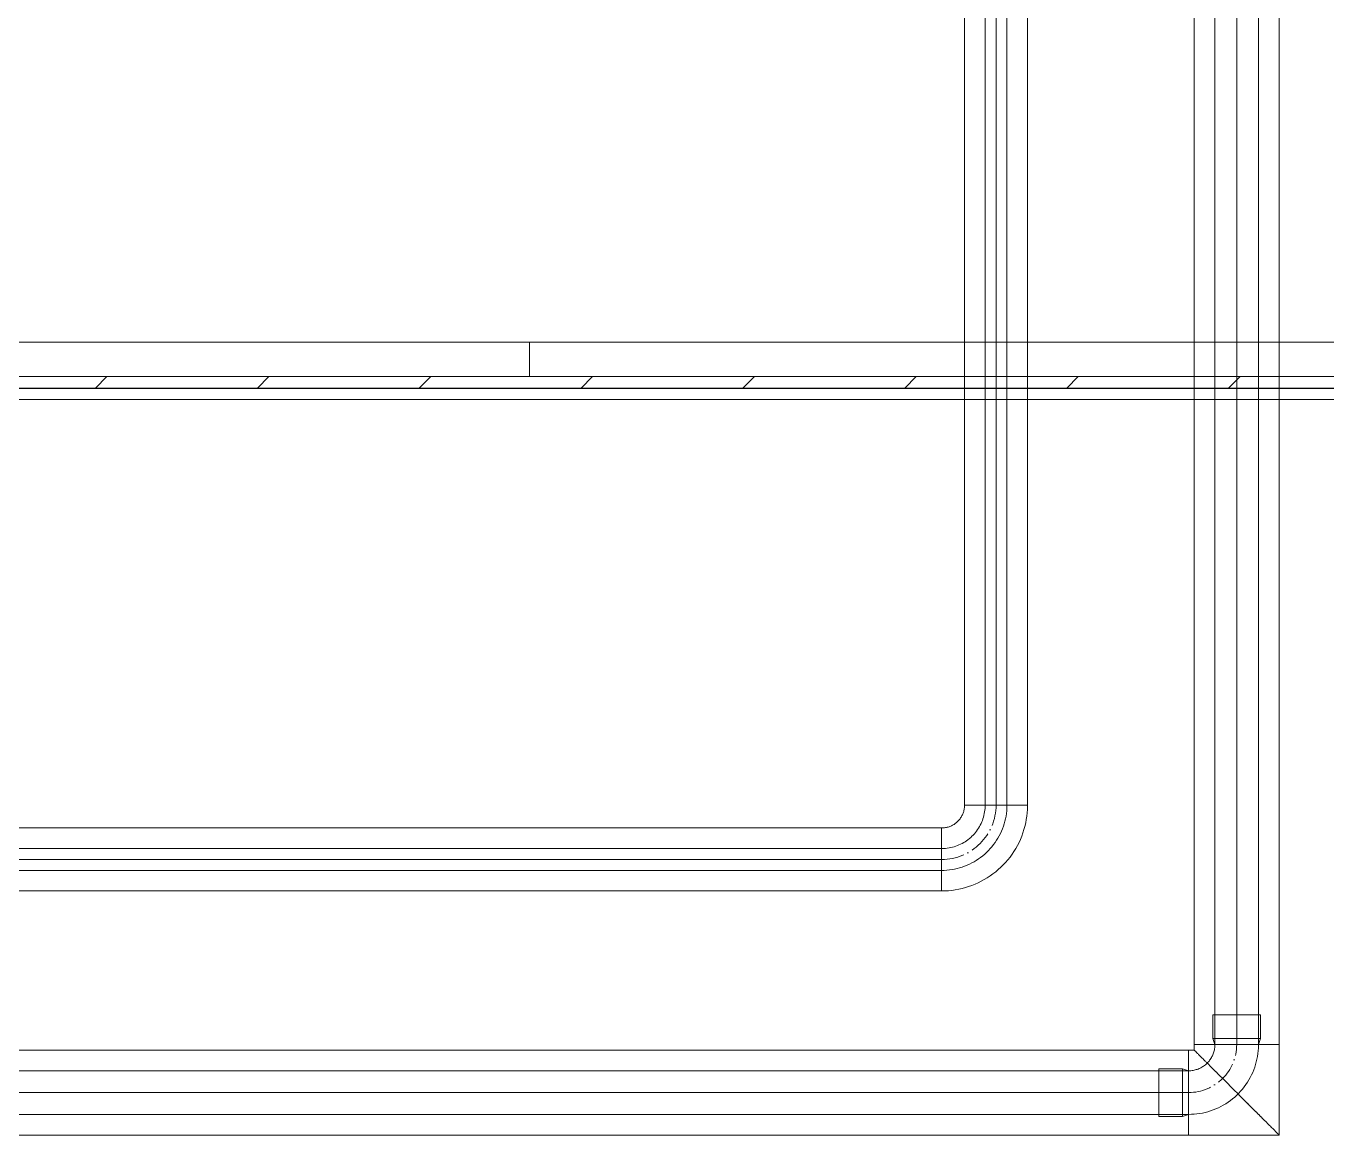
# Model space of a CAD drawing. Header units: millimetres. Extents: x -88595 to 880822, y -1054509 to -148035.
# Drawn here: x 416179 to 416747, y -274793 to -274309 of the extents above; entities that cross this region are included whole.
import ezdxf

# ---------------------------------------------------------------- set-up
doc = ezdxf.new("R2010")
doc.units = ezdxf.units.MM
doc.linetypes.add('$7$ADSK_Осевая', pattern=[14, 10, -2, 0, -2])
doc.linetypes.add('$8$ADSK_Осевая', pattern=[14, 10, -2, 0, -2])
for name, color, linetype, lineweight in [('Изоляция', 7, 'Continuous', 18), ('Оборудование', 7, 'Continuous', 18), ('Ограждение', 7, 'Continuous', 9), ('Стены внутренние', 7, 'Continuous', 18), ('Стены наружные', 7, 'Continuous', 18), ('Стены штриховка', 7, 'Continuous', 9), ('Трубопровод', 7, 'Continuous', 18), ('Трубопроводы', 7, 'Continuous', 18)]:
    doc.layers.add(name, color=color, linetype=linetype, lineweight=lineweight)

# ---------------------------------------------------------------- blocks, each defined once
blk = doc.blocks.new('$0$ADSK_МедьПайка_Отвод-гнутая труба - Отвод _гнутая труба_-V35-В_Координация_3 этаж ОВ3')
at = {"layer": 'Трубопроводы', "color": 190, "true_color": 0x8000ff}
for p, q in [((4.76, 23.8), (-4.76, 23.8)), ((4.76, 23.8), (-4.76, 23.8)), ((-23.8, 4.76), (-23.8, -4.76)), ((-23.8, 4.76), (-23.8, -4.76))]:
    blk.add_line(p, q, dxfattribs=at)
at = {"layer": 'Трубопроводы', "color": 190, "true_color": 0x8000ff, "flags": 128}
for points in [[(-23.8, -4.76), (-22.66, -4.74), (-21.52, -4.67), (-20.38, -4.55), (-19.25, -4.4), (-18.13, -4.19), (-17.01, -3.94), (-15.91, -3.65), (-14.82, -3.31), (-13.74, -2.93), (-12.68, -2.51), (-11.64, -2.04), (-10.61, -1.53), (-9.61, -0.98), (-8.63, -0.4), (-7.67, 0.23), (-6.74, 0.89), (-5.84, 1.59), (-4.97, 2.33), (-4.12, 3.1), (-3.31, 3.9), (-2.53, 4.74), (-1.79, 5.6), (-1.08, 6.5), (-0.4, 7.42), (0.23, 8.37), (0.83, 9.34), (1.39, 10.34), (1.91, 11.36), (2.38, 12.39), (2.82, 13.45), (3.21, 14.52), (3.56, 15.61), (3.87, 16.71), (4.13, 17.82), (4.34, 18.95), (4.52, 20.08), (4.64, 21.21), (4.72, 22.35), (4.76, 23.49), (4.76, 23.8)], [(-4.76, 23.8), (-4.78, 23.04), (-4.82, 22.28), (-4.9, 21.52), (-5, 20.77), (-5.14, 20.02), (-5.31, 19.27), (-5.5, 18.54), (-5.73, 17.81), (-5.98, 17.09), (-6.26, 16.39), (-6.57, 15.69), (-6.91, 15.01), (-7.28, 14.34), (-7.67, 13.69), (-8.09, 13.05), (-8.53, 12.43), (-9, 11.83), (-9.49, 11.25), (-10, 10.68), (-10.53, 10.14), (-11.09, 9.62), (-11.67, 9.13), (-12.27, 8.65), (-12.88, 8.2), (-13.51, 7.78), (-14.16, 7.38), (-14.83, 7.01), (-15.5, 6.66), (-16.2, 6.34), (-16.9, 6.05), (-17.62, 5.79), (-18.34, 5.56), (-19.07, 5.36), (-19.82, 5.18), (-20.56, 5.04), (-21.32, 4.92), (-22.07, 4.84), (-22.83, 4.78), (-23.59, 4.76), (-23.8, 4.76)]]:
    blk.add_lwpolyline(points, dxfattribs=at)
blk = doc.blocks.new('$0$ADSK_МедьПайка_Отвод - Отвод медный под пайку двухраструбный-3266886-В_Координация_3 этаж ОВ3')
at = {"layer": 'Трубопроводы', "color": 134, "true_color": 0x00a6a6}
for p, q in [((-10.42, 34), (-10.42, 23.6)), ((10.41, 34), (-10.42, 34)), ((10.41, 34), (-10.42, 34)), ((-9.53, 34), (-9.53, 23.6)), ((-9.53, 34), (9.52, 34)), ((-9.53, 34), (9.52, 34)), ((9.52, 23.6), (9.52, 34)), ((10.41, 23.6), (10.41, 34)), ((-10.42, 23.6), (-9.53, 21)), ((-10.42, 23.6), (10.41, 23.6)), ((-10.42, 23.6), (10.41, 23.6)), ((-9.53, 23.6), (-9.53, 21)), ((9.52, 21), (10.41, 23.6)), ((9.52, 21), (9.52, 23.6)), ((9.52, 21), (-9.53, 21)), ((9.52, 21), (-9.53, 21)), ((9.52, 21), (-9.53, 21)), ((9.52, 21), (-9.53, 21)), ((-23.6, 10.41), (-34, 10.41)), ((-34, 10.41), (-34, -10.42)), ((-34, 10.41), (-34, -10.42)), ((-23.6, 9.52), (-34, 9.52)), ((-34, -9.53), (-34, 9.52)), ((-34, -9.53), (-34, 9.52)), ((-21, 9.52), (-23.6, 10.41)), ((-23.6, -10.42), (-23.6, 10.41)), ((-23.6, -10.42), (-23.6, 10.41)), ((-21, 9.52), (-23.6, 9.52)), ((-21, 9.52), (-21, -9.53)), ((-21, 9.52), (-21, -9.53)), ((-21, 9.52), (-21, -9.53)), ((-21, 9.52), (-21, -9.53)), ((-34, -9.53), (-23.6, -9.53)), ((-34, -10.42), (-23.6, -10.42)), ((-23.6, -10.42), (-21, -9.53)), ((-23.6, -9.53), (-21, -9.53))]:
    blk.add_line(p, q, dxfattribs=at)
at = {"layer": 'Трубопроводы', "color": 134, "true_color": 0x00a6a6, "flags": 128}
for points in [[(-21, -9.53), (-19.78, -9.5), (-18.56, -9.43), (-17.35, -9.31), (-16.14, -9.14), (-14.94, -8.92), (-13.74, -8.65), (-12.56, -8.34), (-11.4, -7.98), (-10.25, -7.57), (-9.11, -7.12), (-8, -6.62), (-6.9, -6.08), (-5.83, -5.49), (-4.79, -4.86), (-3.76, -4.19), (-2.77, -3.48), (-1.81, -2.74), (-0.87, -1.95), (0.03, -1.13), (0.9, -0.27), (1.73, 0.63), (2.53, 1.55), (3.29, 2.51), (4.01, 3.49), (4.69, 4.51), (5.32, 5.55), (5.92, 6.61), (6.48, 7.7), (6.99, 8.81), (7.45, 9.94), (7.87, 11.09), (8.24, 12.25), (8.57, 13.42), (8.85, 14.61), (9.08, 15.81), (9.26, 17.02), (9.4, 18.23), (9.49, 19.45), (9.52, 20.67), (9.52, 21)], [(-9.53, 21), (-9.53, 20.54), (-9.56, 20.08), (-9.61, 19.63), (-9.67, 19.17), (-9.75, 18.72), (-9.85, 18.27), (-9.97, 17.83), (-10.11, 17.39), (-10.26, 16.96), (-10.43, 16.53), (-10.62, 16.11), (-10.82, 15.7), (-11.04, 15.3), (-11.28, 14.9), (-11.53, 14.52), (-11.8, 14.15), (-12.08, 13.78), (-12.37, 13.43), (-12.68, 13.09), (-13.01, 12.77), (-13.34, 12.46), (-13.69, 12.16), (-14.05, 11.87), (-14.42, 11.6), (-14.8, 11.34), (-15.19, 11.1), (-15.59, 10.88), (-16, 10.67), (-16.42, 10.48), (-16.84, 10.3), (-17.27, 10.15), (-17.71, 10.01), (-18.15, 9.88), (-18.6, 9.78), (-19.05, 9.69), (-19.5, 9.62), (-19.96, 9.57), (-20.42, 9.54), (-20.88, 9.53), (-21, 9.52)]]:
    blk.add_lwpolyline(points, dxfattribs=at)
blk = doc.blocks.new('3 этаж')
at = {"layer": 'Ограждение'}
blk.add_line((425548.9, 651953.86), (437028.9, 651953.86), dxfattribs=at)
at = {"layer": 'Стены внутренние'}
blk.add_line((425548.9, 651978.86), (432308.9, 651978.86), dxfattribs=at)
at = {"layer": 'Стены наружные', "linetype": 'Continuous', "lineweight": 9}
for p, q in [((428279.88, 651963.86), (428279.88, 651978.86)), ((428090.33, 651958.86), (428095.33, 651963.86)), ((428161.04, 651958.86), (428166.04, 651963.86)), ((428231.75, 651958.86), (428236.75, 651963.86)), ((428302.46, 651958.86), (428307.46, 651963.86)), ((428373.17, 651958.86), (428378.17, 651963.86)), ((428443.88, 651958.86), (428448.88, 651963.86)), ((428514.59, 651958.86), (428519.59, 651963.86)), ((428585.3, 651958.86), (428590.3, 651963.86))]:
    blk.add_line(p, q, dxfattribs=at)
at = {"layer": 'Стены наружные', "lineweight": 30}
blk.add_line((425538.9, 651958.86), (437038.9, 651958.86), dxfattribs=at)
at = {"layer": 'Стены штриховка'}
blk.add_line((425538.9, 651963.86), (437038.9, 651963.86), dxfattribs=at)

msp = doc.modelspace()

# ---------------------------------------------------------------- linework, layer by layer
at = {"layer": 'Изоляция', "color": 134, "true_color": 0x00a6a6}
for p, q in [((416689.64, -273969.78), (416689.64, -274756.18)), ((416726.69, -274793.23), (416726.69, -273969.78)), ((416689.64, -274756.18), (410085.62, -274756.18)), ((416687.16, -274793.23), (416687.16, -274756.18)), ((416689.64, -274753.7), (416726.69, -274753.7)), ((410092.56, -274793.23), (416726.69, -274793.23))]:
    msp.add_line(p, q, dxfattribs=at)
at = {"layer": 'Изоляция', "color": 190, "true_color": 0x8000ff}
for p, q in [((416589.31, -273993.58), (416589.31, -274649.08)), ((416616.83, -274649.08), (416616.83, -273993.58)), ((416589.31, -274649.08), (416616.83, -274649.08)), ((416579.27, -274659.12), (409990.92, -274659.12)), ((416579.27, -274686.64), (416579.27, -274659.12)), ((409994.68, -274686.64), (416579.27, -274686.64))]:
    msp.add_line(p, q, dxfattribs=at)
at = {"layer": 'Изоляция', "color": 190, "true_color": 0x8000ff, "flags": 128}
for points in [[(416579.27, -274686.64), (416580.77, -274686.61), (416582.27, -274686.52), (416583.76, -274686.37), (416585.25, -274686.16), (416586.73, -274685.89), (416588.2, -274685.56), (416589.65, -274685.18), (416591.08, -274684.73), (416592.5, -274684.23), (416593.89, -274683.68), (416595.27, -274683.06), (416596.61, -274682.4), (416597.93, -274681.68), (416599.22, -274680.9), (416600.48, -274680.08), (416601.7, -274679.21), (416602.89, -274678.29), (416604.03, -274677.32), (416605.14, -274676.3), (416606.21, -274675.25), (416607.24, -274674.15), (416608.22, -274673.01), (416609.15, -274671.83), (416610.04, -274670.62), (416610.87, -274669.37), (416611.66, -274668.09), (416612.39, -274666.78), (416613.08, -274665.44), (416613.7, -274664.08), (416614.28, -274662.69), (416614.79, -274661.28), (416615.25, -274659.85), (416615.65, -274658.4), (416616, -274656.94), (416616.28, -274655.46), (416616.51, -274653.98), (416616.67, -274652.49), (416616.78, -274650.99), (416616.83, -274649.49), (416616.83, -274649.08)], [(416589.31, -274649.08), (416589.3, -274649.48), (416589.28, -274649.88), (416589.24, -274650.28), (416589.18, -274650.68), (416589.11, -274651.07), (416589.02, -274651.47), (416588.92, -274651.85), (416588.8, -274652.24), (416588.66, -274652.62), (416588.52, -274652.99), (416588.35, -274653.36), (416588.17, -274653.72), (416587.98, -274654.07), (416587.77, -274654.41), (416587.55, -274654.75), (416587.32, -274655.08), (416587.08, -274655.39), (416586.82, -274655.7), (416586.55, -274656), (416586.26, -274656.28), (416585.97, -274656.56), (416585.67, -274656.82), (416585.35, -274657.07), (416585.03, -274657.3), (416584.69, -274657.53), (416584.35, -274657.74), (416584, -274657.93), (416583.64, -274658.12), (416583.28, -274658.28), (416582.91, -274658.44), (416582.53, -274658.58), (416582.15, -274658.7), (416581.76, -274658.81), (416581.37, -274658.9), (416580.97, -274658.97), (416580.58, -274659.03), (416580.18, -274659.08), (416579.78, -274659.11), (416579.38, -274659.12), (416579.27, -274659.12)]]:
    msp.add_lwpolyline(points, dxfattribs=at)
at = {"layer": 'Изоляция', "color": 134, "true_color": 0x00a6a6}
for points, knots in [([(416708.16, -274774.7), (416706.51, -274773.09), (416704.13, -274770.66), (416701.06, -274767.6), (416699.23, -274765.78), (416697.87, -274764.41), (416696.55, -274763.09), (416695.33, -274761.87), (416694.23, -274760.77), (416693.2, -274759.74), (416692.07, -274758.62), (416691, -274757.54), (416689.96, -274756.5), (416689.65, -274756.18), (416689.64, -274756.18)], [0, 0, 0, 0, 0.166667, 0.25, 0.333333, 0.375, 0.416667, 0.5, 0.541667, 0.583333, 0.666667, 0.75, 0.833333, 1, 1, 1, 1]), ([(416689.64, -274756.18), (416689.65, -274756.18), (416689.96, -274756.5), (416691, -274757.54), (416692.07, -274758.62), (416693.2, -274759.74), (416694.23, -274760.77), (416695.33, -274761.87), (416696.86, -274763.4), (416698.54, -274765.08), (416699.96, -274766.51), (416701.44, -274767.98), (416704.13, -274770.66), (416706.51, -274773.09), (416708.16, -274774.7)], [0, 0, 0, 0, 0.166667, 0.25, 0.333333, 0.416667, 0.458333, 0.5, 0.583333, 0.666667, 0.708333, 0.75, 0.833333, 1, 1, 1, 1]), ([(416726.69, -274793.23), (416726.68, -274793.23), (416726.37, -274792.91), (416725.32, -274791.87), (416724.25, -274790.79), (416723.13, -274789.67), (416722.1, -274788.64), (416721, -274787.54), (416719.47, -274786.01), (416717.79, -274784.33), (416716.37, -274782.9), (416714.89, -274781.43), (416712.2, -274778.75), (416709.82, -274776.32), (416708.16, -274774.7)], [0, 0, 0, 0, 0.166667, 0.25, 0.333333, 0.416667, 0.458333, 0.5, 0.583333, 0.666667, 0.708333, 0.75, 0.833333, 1, 1, 1, 1]), ([(416708.16, -274774.7), (416709.82, -274776.32), (416712.2, -274778.75), (416715.27, -274781.81), (416717.09, -274783.63), (416718.46, -274785), (416719.78, -274786.32), (416721, -274787.54), (416722.1, -274788.64), (416723.13, -274789.67), (416724.25, -274790.79), (416725.32, -274791.87), (416726.37, -274792.91), (416726.68, -274793.23), (416726.69, -274793.23)], [0, 0, 0, 0, 0.166667, 0.25, 0.333333, 0.375, 0.416667, 0.5, 0.541667, 0.583333, 0.666667, 0.75, 0.833333, 1, 1, 1, 1])]:
    msp.add_open_spline(points, degree=3, knots=knots, dxfattribs=at)
at = {"layer": 'Трубопровод', "color": 134, "true_color": 0x00a6a6}
for p, q in [((416708.16, -273951.34), (416708.16, -274753.7)), ((416708.16, -273951.34), (416708.16, -274753.7)), ((410095.62, -274774.7), (416687.16, -274774.7)), ((410095.62, -274774.7), (416687.16, -274774.7))]:
    msp.add_line(p, q, dxfattribs=at)
at = {"layer": 'Трубопровод', "color": 134, "linetype": 'Continuous', "true_color": 0x00a6a6}
for p, q in [((416698.64, -273990.78), (416698.64, -274753.7)), ((416717.69, -274753.7), (416717.69, -273990.78)), ((416687.16, -274765.18), (410095.62, -274765.18)), ((410095.62, -274784.23), (416687.16, -274784.23))]:
    msp.add_line(p, q, dxfattribs=at)
at = {"layer": 'Трубопровод', "color": 190, "linetype": 'Continuous', "true_color": 0x8000ff}
for p, q in [((416598.31, -273993.58), (416598.31, -274649.08)), ((416607.83, -274649.08), (416607.83, -273993.58)), ((416579.27, -274668.12), (410000.92, -274668.12)), ((410000.92, -274677.64), (416579.27, -274677.64))]:
    msp.add_line(p, q, dxfattribs=at)
at = {"layer": 'Трубопровод', "color": 190, "true_color": 0x8000ff}
for p, q in [((416603.07, -274649.08), (416603.07, -273993.58)), ((416603.07, -274649.08), (416603.07, -273993.58)), ((410000.92, -274672.88), (416579.27, -274672.88)), ((410000.92, -274672.88), (416579.27, -274672.88))]:
    msp.add_line(p, q, dxfattribs=at)
at = {"layer": 'Трубопроводы', "color": 134, "linetype": '$7$ADSK_Осевая', "true_color": 0x00a6a6}
for p, q in [((416708.16, -274751.1), (416708.16, -274740.7)), ((416708.16, -274753.7), (416708.16, -274751.1)), ((416684.56, -274774.7), (416674.16, -274774.7)), ((416687.16, -274774.7), (416684.56, -274774.7))]:
    msp.add_line(p, q, dxfattribs=at)
at = {"layer": 'Трубопроводы', "color": 190, "linetype": '$8$ADSK_Осевая', "true_color": 0x8000ff}
msp.add_arc((416579.27, -274649.08), 23.8, 270, 0, dxfattribs=at)
at = {"layer": 'Трубопроводы', "color": 134, "linetype": '$8$ADSK_Осевая', "true_color": 0x00a6a6}
msp.add_arc((416687.16, -274753.7), 21, 270, 0, dxfattribs=at)

# ---------------------------------------------------------------- block references
at = {"layer": 'Оборудование', "color": 5, "true_color": 0x0000ff}
msp.add_blockref('3 этаж', (-11880.65, -926425.79), dxfattribs=at)
at = {"layer": 'Трубопроводы', "color": 190, "true_color": 0x8000ff}
msp.add_blockref('$0$ADSK_МедьПайка_Отвод-гнутая труба - Отвод _гнутая труба_-V35-В_Координация_3 этаж ОВ3', (416603.07, -274672.88), dxfattribs=at)
at = {"layer": 'Трубопроводы', "color": 134, "true_color": 0x00a6a6}
msp.add_blockref('$0$ADSK_МедьПайка_Отвод - Отвод медный под пайку двухраструбный-3266886-В_Координация_3 этаж ОВ3', (416708.16, -274774.7), dxfattribs=at)

doc.saveas('drawing.dxf')
